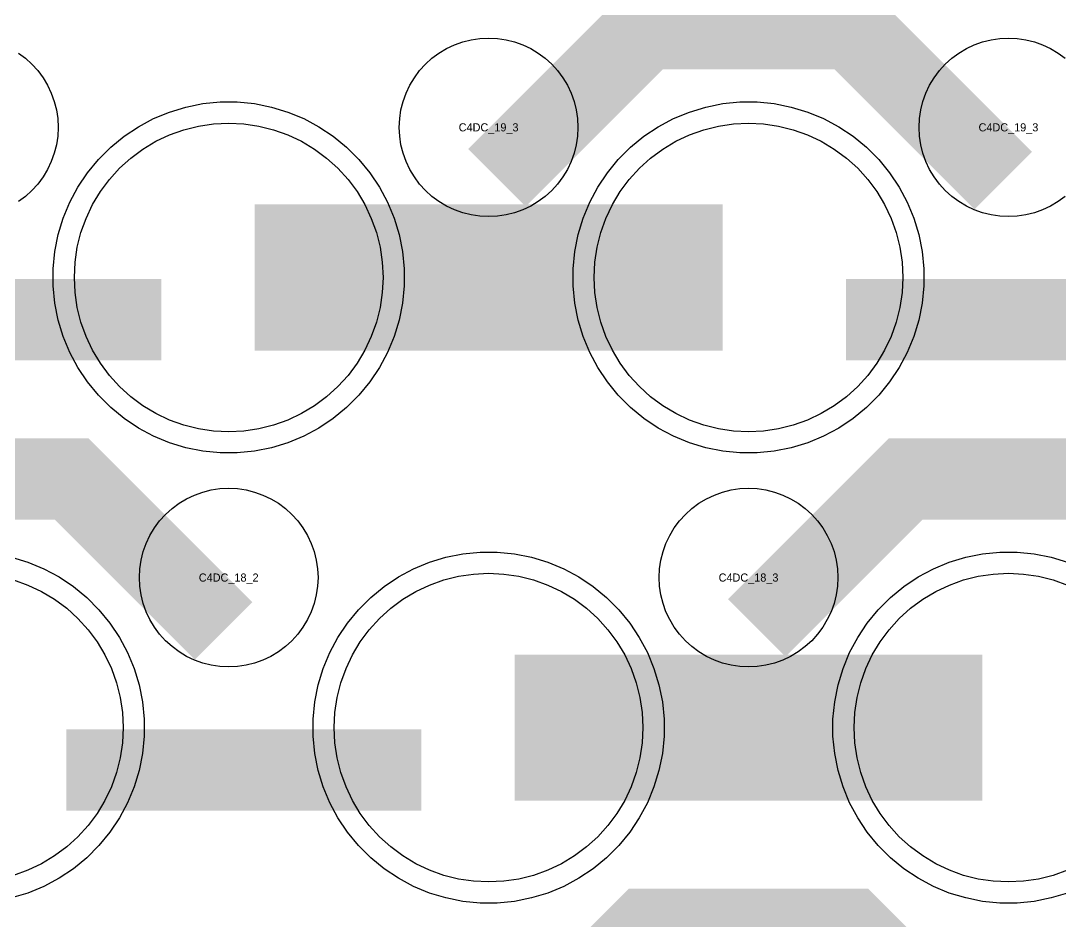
# Model space of a CAD drawing. Extents: x -11880 to 11880, y -14992 to 14992.
# Drawn here: x -11184 to -10864.1, y -12405 to -12127.9 of the extents above; entities that cross this region are included whole.
import ezdxf
from ezdxf.enums import TextEntityAlignment as Align

# ---------------------------------------------------------------- set-up
doc = ezdxf.new("R2010")
doc.units = 0
doc.header["$MEASUREMENT"] = 0
for name, color, linetype in [('GDS_775_DT_237', 138, 'CONTINUOUS'), ('RDL1_FS', 34, 'CONTINUOUS'), ('RDL_BS', 160, 'CONTINUOUS')]:
    doc.layers.add(name, color=color, linetype=linetype)

msp = doc.modelspace()

# ---------------------------------------------------------------- linework, layer by layer
at = {"layer": 'RDL1_FS'}
for points in [[(-11120, -12254.354), (-11124.657, -12254.125), (-11129.268, -12253.441), (-11133.791, -12252.309), (-11138.181, -12250.737), (-11142.395, -12248.745), (-11146.395, -12246.347), (-11150.14, -12243.569), (-11153.594, -12240.439), (-11156.724, -12236.985), (-11159.502, -12233.24), (-11161.9, -12229.24), (-11163.892, -12225.026), (-11165.464, -12220.636), (-11166.596, -12216.113), (-11167.28, -12211.502), (-11167.509, -12206.845), (-11167.28, -12202.188), (-11166.596, -12197.577), (-11165.464, -12193.054), (-11163.892, -12188.664), (-11161.9, -12184.45), (-11159.502, -12180.45), (-11156.724, -12176.705), (-11153.594, -12173.251), (-11150.14, -12170.121), (-11146.395, -12167.343), (-11142.395, -12164.945), (-11138.181, -12162.953), (-11133.791, -12161.381), (-11129.268, -12160.249), (-11124.657, -12159.565), (-11120, -12159.336), (-11115.343, -12159.565), (-11110.732, -12160.249), (-11106.209, -12161.381), (-11101.819, -12162.953), (-11097.605, -12164.945), (-11093.605, -12167.343), (-11089.86, -12170.121), (-11086.406, -12173.251), (-11083.276, -12176.705), (-11080.498, -12180.45), (-11078.1, -12184.45), (-11076.108, -12188.664), (-11074.536, -12193.054), (-11073.404, -12197.577), (-11072.72, -12202.188), (-11072.491, -12206.845), (-11072.72, -12211.502), (-11073.404, -12216.113), (-11074.536, -12220.636), (-11076.108, -12225.026), (-11078.1, -12229.24), (-11080.498, -12233.24), (-11083.276, -12236.985), (-11086.406, -12240.439), (-11089.86, -12243.569), (-11093.605, -12246.347), (-11097.605, -12248.745), (-11101.819, -12250.737), (-11106.209, -12252.309), (-11110.732, -12253.441), (-11115.343, -12254.125)], [(-10960, -12254.354), (-10964.657, -12254.125), (-10969.268, -12253.441), (-10973.791, -12252.309), (-10978.181, -12250.737), (-10982.395, -12248.745), (-10986.395, -12246.347), (-10990.14, -12243.569), (-10993.594, -12240.439), (-10996.724, -12236.985), (-10999.502, -12233.24), (-11001.9, -12229.24), (-11003.892, -12225.026), (-11005.464, -12220.636), (-11006.596, -12216.113), (-11007.28, -12211.502), (-11007.509, -12206.845), (-11007.28, -12202.188), (-11006.596, -12197.577), (-11005.464, -12193.054), (-11003.892, -12188.664), (-11001.9, -12184.45), (-10999.502, -12180.45), (-10996.724, -12176.705), (-10993.594, -12173.251), (-10990.14, -12170.121), (-10986.395, -12167.343), (-10982.395, -12164.945), (-10978.181, -12162.953), (-10973.791, -12161.381), (-10969.268, -12160.249), (-10964.657, -12159.565), (-10960, -12159.336), (-10955.343, -12159.565), (-10950.732, -12160.249), (-10946.209, -12161.381), (-10941.819, -12162.953), (-10937.605, -12164.945), (-10933.605, -12167.343), (-10929.86, -12170.121), (-10926.406, -12173.251), (-10923.276, -12176.705), (-10920.498, -12180.45), (-10918.1, -12184.45), (-10916.108, -12188.664), (-10914.536, -12193.054), (-10913.404, -12197.577), (-10912.72, -12202.188), (-10912.491, -12206.845), (-10912.72, -12211.502), (-10913.404, -12216.113), (-10914.536, -12220.636), (-10916.108, -12225.026), (-10918.1, -12229.24), (-10920.498, -12233.24), (-10923.276, -12236.985), (-10926.406, -12240.439), (-10929.86, -12243.569), (-10933.605, -12246.347), (-10937.605, -12248.745), (-10941.819, -12250.737), (-10946.209, -12252.309), (-10950.732, -12253.441), (-10955.343, -12254.125)], [(-11040, -12392.919), (-11044.657, -12392.69), (-11049.268, -12392.006), (-11053.791, -12390.874), (-11058.181, -12389.302), (-11062.395, -12387.31), (-11066.395, -12384.912), (-11070.14, -12382.134), (-11073.594, -12379.004), (-11076.724, -12375.55), (-11079.502, -12371.805), (-11081.9, -12367.805), (-11083.892, -12363.591), (-11085.464, -12359.201), (-11086.596, -12354.678), (-11087.28, -12350.067), (-11087.509, -12345.41), (-11087.28, -12340.753), (-11086.596, -12336.142), (-11085.464, -12331.619), (-11083.892, -12327.229), (-11081.9, -12323.015), (-11079.502, -12319.015), (-11076.724, -12315.27), (-11073.594, -12311.816), (-11070.14, -12308.686), (-11066.395, -12305.908), (-11062.395, -12303.51), (-11058.181, -12301.518), (-11053.791, -12299.946), (-11049.268, -12298.814), (-11044.657, -12298.13), (-11040, -12297.901), (-11035.343, -12298.13), (-11030.732, -12298.814), (-11026.209, -12299.946), (-11021.819, -12301.518), (-11017.605, -12303.51), (-11013.605, -12305.908), (-11009.86, -12308.686), (-11006.406, -12311.816), (-11003.276, -12315.27), (-11000.498, -12319.015), (-10998.1, -12323.015), (-10996.108, -12327.229), (-10994.536, -12331.619), (-10993.404, -12336.142), (-10992.72, -12340.753), (-10992.491, -12345.41), (-10992.72, -12350.067), (-10993.404, -12354.678), (-10994.536, -12359.201), (-10996.108, -12363.591), (-10998.1, -12367.805), (-11000.498, -12371.805), (-11003.276, -12375.55), (-11006.406, -12379.004), (-11009.86, -12382.134), (-11013.605, -12384.912), (-11017.605, -12387.31), (-11021.819, -12389.302), (-11026.209, -12390.874), (-11030.732, -12392.006), (-11035.343, -12392.69)]]:
    msp.add_lwpolyline(points, close=True, dxfattribs=at)
for points in [[(-11111.998, -12206.845, 45, 45, 0), (-11039.998, -12206.845, 45, 45, 0)], [(-11039.998, -12206.845, 45, 45, 0), (-10967.998, -12206.845, 45, 45, 0)], [(-11031.998, -12345.41, 45, 45, 0), (-10959.998, -12345.41, 45, 45, 0)], [(-10959.998, -12345.41, 45, 45, 0), (-10887.998, -12345.41, 45, 45, 0)]]:
    msp.add_lwpolyline(points, format="xyseb", dxfattribs=at)
for points in [[(-10861.819, -12389.302), (-10866.209, -12390.874), (-10870.732, -12392.006), (-10875.343, -12392.69), (-10880, -12392.919), (-10884.657, -12392.69), (-10889.268, -12392.006), (-10893.791, -12390.874), (-10898.181, -12389.302), (-10902.395, -12387.31), (-10906.395, -12384.912), (-10910.14, -12382.134), (-10913.594, -12379.004), (-10916.724, -12375.55), (-10919.502, -12371.805), (-10921.9, -12367.805), (-10923.892, -12363.591), (-10925.464, -12359.201), (-10926.596, -12354.678), (-10927.28, -12350.067), (-10927.509, -12345.41), (-10927.28, -12340.753), (-10926.596, -12336.142), (-10925.464, -12331.619), (-10923.892, -12327.229), (-10921.9, -12323.015), (-10919.502, -12319.015), (-10916.724, -12315.27), (-10913.594, -12311.816), (-10910.14, -12308.686), (-10906.395, -12305.908), (-10902.395, -12303.51), (-10898.181, -12301.518), (-10893.791, -12299.946), (-10889.268, -12298.814), (-10884.657, -12298.13), (-10880, -12297.901), (-10875.343, -12298.13), (-10870.732, -12298.814), (-10866.209, -12299.946), (-10861.819, -12301.518)], [(-11186.209, -12299.946), (-11181.819, -12301.518), (-11177.605, -12303.51), (-11173.605, -12305.908), (-11169.86, -12308.686), (-11166.406, -12311.816), (-11163.276, -12315.27), (-11160.498, -12319.015), (-11158.1, -12323.015), (-11156.108, -12327.229), (-11154.536, -12331.619), (-11153.404, -12336.142), (-11152.72, -12340.753), (-11152.491, -12345.41), (-11152.72, -12350.067), (-11153.404, -12354.678), (-11154.536, -12359.201), (-11156.108, -12363.591), (-11158.1, -12367.805), (-11160.498, -12371.805), (-11163.276, -12375.55), (-11166.406, -12379.004), (-11169.86, -12382.134), (-11173.605, -12384.912), (-11177.605, -12387.31), (-11181.819, -12389.302), (-11186.209, -12390.874)]]:
    msp.add_lwpolyline(points, dxfattribs=at)
at = {"layer": 'RDL_BS'}
for points in [[(-11037.438, -12176.159, 25, 25, 0), (-10991.623, -12130.344, 25, 25, 0), (-10958.07, -12130.344, 25, 25, 0)], [(-10881.599, -12177.058, 25, 25, 0), (-10928.313, -12130.344, 25, 25, 0), (-10958.071, -12130.344, 25, 25, 0)], [(-11249.984, -12219.858, 25, 25, 0), (-11140.719, -12219.858, 25, 25, 0)], [(-10929.984, -12219.858, 25, 25, 0), (-10820.719, -12219.858, 25, 25, 0)], [(-11121.599, -12315.623, 25, 25, 0), (-11168.313, -12268.909, 25, 25, 0), (-11198.071, -12268.909, 25, 25, 0)], [(-10957.438, -12314.724, 25, 25, 0), (-10911.623, -12268.909, 25, 25, 0), (-10878.07, -12268.909, 25, 25, 0)], [(-10801.599, -12315.623, 25, 25, 0), (-10848.313, -12268.909, 25, 25, 0), (-10878.071, -12268.909, 25, 25, 0)], [(-11169.984, -12358.423, 25, 25, 0), (-11060.719, -12358.423, 25, 25, 0)], [(-11037.438, -12453.289, 25, 25, 0), (-10991.623, -12407.474, 25, 25, 0), (-10958.07, -12407.474, 25, 25, 0)], [(-10881.599, -12454.188, 25, 25, 0), (-10928.313, -12407.474, 25, 25, 0), (-10958.071, -12407.474, 25, 25, 0)]]:
    msp.add_lwpolyline(points, format="xyseb", dxfattribs=at)
for points in [[(-11040, -12188.151), (-11042.693, -12188.019), (-11045.365, -12187.623), (-11047.984, -12186.966), (-11050.519, -12186.059), (-11052.956, -12184.907), (-11055.28, -12183.514), (-11057.443, -12181.911), (-11059.442, -12180.099), (-11061.254, -12178.1), (-11062.857, -12175.937), (-11064.25, -12173.613), (-11065.402, -12171.176), (-11066.309, -12168.641), (-11066.966, -12166.022), (-11067.362, -12163.35), (-11067.494, -12160.657), (-11067.362, -12157.964), (-11066.966, -12155.292), (-11066.309, -12152.673), (-11065.402, -12150.138), (-11064.25, -12147.701), (-11062.857, -12145.377), (-11061.254, -12143.214), (-11059.442, -12141.215), (-11057.443, -12139.403), (-11055.28, -12137.8), (-11052.956, -12136.407), (-11050.519, -12135.255), (-11047.984, -12134.348), (-11045.365, -12133.691), (-11042.693, -12133.295), (-11040, -12133.163), (-11037.307, -12133.295), (-11034.635, -12133.691), (-11032.016, -12134.348), (-11029.481, -12135.255), (-11027.044, -12136.407), (-11024.72, -12137.8), (-11022.557, -12139.403), (-11020.558, -12141.215), (-11018.746, -12143.214), (-11017.143, -12145.377), (-11015.75, -12147.701), (-11014.598, -12150.138), (-11013.691, -12152.673), (-11013.034, -12155.292), (-11012.638, -12157.964), (-11012.506, -12160.657), (-11012.638, -12163.35), (-11013.034, -12166.022), (-11013.691, -12168.641), (-11014.598, -12171.176), (-11015.75, -12173.613), (-11017.143, -12175.937), (-11018.746, -12178.1), (-11020.558, -12180.099), (-11022.557, -12181.911), (-11024.72, -12183.514), (-11027.044, -12184.907), (-11029.481, -12186.059), (-11032.016, -12186.966), (-11034.635, -12187.623), (-11037.307, -12188.019)], [(-11122.644, -12260.845), (-11127.938, -12260.328), (-11133.165, -12259.282), (-11138.205, -12257.751), (-11143.115, -12255.72), (-11147.777, -12253.228), (-11152.191, -12250.281), (-11156.292, -12246.919), (-11160.074, -12243.137), (-11163.436, -12239.036), (-11166.383, -12234.622), (-11168.875, -12229.96), (-11170.906, -12225.05), (-11172.437, -12220.01), (-11173.483, -12214.783), (-11174, -12209.489), (-11174, -12204.201), (-11173.483, -12198.907), (-11172.437, -12193.68), (-11170.906, -12188.64), (-11168.875, -12183.73), (-11166.383, -12179.068), (-11163.436, -12174.654), (-11160.074, -12170.553), (-11156.292, -12166.771), (-11152.191, -12163.409), (-11147.777, -12160.462), (-11143.115, -12157.97), (-11138.205, -12155.939), (-11133.165, -12154.408), (-11127.938, -12153.362), (-11122.644, -12152.845), (-11117.356, -12152.845), (-11112.062, -12153.362), (-11106.835, -12154.408), (-11101.795, -12155.939), (-11096.885, -12157.97), (-11092.223, -12160.462), (-11087.809, -12163.409), (-11083.708, -12166.771), (-11079.926, -12170.553), (-11076.564, -12174.654), (-11073.617, -12179.068), (-11071.125, -12183.73), (-11069.094, -12188.64), (-11067.563, -12193.68), (-11066.517, -12198.907), (-11066, -12204.201), (-11066, -12209.489), (-11066.517, -12214.783), (-11067.563, -12220.01), (-11069.094, -12225.05), (-11071.125, -12229.96), (-11073.617, -12234.622), (-11076.564, -12239.036), (-11079.926, -12243.137), (-11083.708, -12246.919), (-11087.809, -12250.281), (-11092.223, -12253.228), (-11096.885, -12255.72), (-11101.795, -12257.751), (-11106.835, -12259.282), (-11112.062, -12260.328), (-11117.356, -12260.845)], [(-10962.644, -12260.845), (-10967.938, -12260.328), (-10973.165, -12259.282), (-10978.205, -12257.751), (-10983.115, -12255.72), (-10987.777, -12253.228), (-10992.191, -12250.281), (-10996.292, -12246.919), (-11000.074, -12243.137), (-11003.436, -12239.036), (-11006.383, -12234.622), (-11008.875, -12229.96), (-11010.906, -12225.05), (-11012.437, -12220.01), (-11013.483, -12214.783), (-11014, -12209.489), (-11014, -12204.201), (-11013.483, -12198.907), (-11012.437, -12193.68), (-11010.906, -12188.64), (-11008.875, -12183.73), (-11006.383, -12179.068), (-11003.436, -12174.654), (-11000.074, -12170.553), (-10996.292, -12166.771), (-10992.191, -12163.409), (-10987.777, -12160.462), (-10983.115, -12157.97), (-10978.205, -12155.939), (-10973.165, -12154.408), (-10967.938, -12153.362), (-10962.644, -12152.845), (-10957.356, -12152.845), (-10952.062, -12153.362), (-10946.835, -12154.408), (-10941.795, -12155.939), (-10936.885, -12157.97), (-10932.223, -12160.462), (-10927.809, -12163.409), (-10923.708, -12166.771), (-10919.926, -12170.553), (-10916.564, -12174.654), (-10913.617, -12179.068), (-10911.125, -12183.73), (-10909.094, -12188.64), (-10907.563, -12193.68), (-10906.517, -12198.907), (-10906, -12204.201), (-10906, -12209.489), (-10906.517, -12214.783), (-10907.563, -12220.01), (-10909.094, -12225.05), (-10911.125, -12229.96), (-10913.617, -12234.622), (-10916.564, -12239.036), (-10919.926, -12243.137), (-10923.708, -12246.919), (-10927.809, -12250.281), (-10932.223, -12253.228), (-10936.885, -12255.72), (-10941.795, -12257.751), (-10946.835, -12259.282), (-10952.062, -12260.328), (-10957.356, -12260.845)], [(-11120, -12326.716), (-11122.693, -12326.584), (-11125.365, -12326.188), (-11127.984, -12325.531), (-11130.519, -12324.624), (-11132.956, -12323.472), (-11135.28, -12322.079), (-11137.443, -12320.476), (-11139.442, -12318.664), (-11141.254, -12316.665), (-11142.857, -12314.502), (-11144.25, -12312.178), (-11145.402, -12309.741), (-11146.309, -12307.206), (-11146.966, -12304.587), (-11147.362, -12301.915), (-11147.494, -12299.222), (-11147.362, -12296.529), (-11146.966, -12293.857), (-11146.309, -12291.238), (-11145.402, -12288.703), (-11144.25, -12286.266), (-11142.857, -12283.942), (-11141.254, -12281.779), (-11139.442, -12279.78), (-11137.443, -12277.968), (-11135.28, -12276.365), (-11132.956, -12274.972), (-11130.519, -12273.82), (-11127.984, -12272.913), (-11125.365, -12272.256), (-11122.693, -12271.86), (-11120, -12271.728), (-11117.307, -12271.86), (-11114.635, -12272.256), (-11112.016, -12272.913), (-11109.481, -12273.82), (-11107.044, -12274.972), (-11104.72, -12276.365), (-11102.557, -12277.968), (-11100.558, -12279.78), (-11098.746, -12281.779), (-11097.143, -12283.942), (-11095.75, -12286.266), (-11094.598, -12288.703), (-11093.691, -12291.238), (-11093.034, -12293.857), (-11092.638, -12296.529), (-11092.506, -12299.222), (-11092.638, -12301.915), (-11093.034, -12304.587), (-11093.691, -12307.206), (-11094.598, -12309.741), (-11095.75, -12312.178), (-11097.143, -12314.502), (-11098.746, -12316.665), (-11100.558, -12318.664), (-11102.557, -12320.476), (-11104.72, -12322.079), (-11107.044, -12323.472), (-11109.481, -12324.624), (-11112.016, -12325.531), (-11114.635, -12326.188), (-11117.307, -12326.584)], [(-10960, -12326.716), (-10962.693, -12326.584), (-10965.365, -12326.188), (-10967.984, -12325.531), (-10970.519, -12324.624), (-10972.956, -12323.472), (-10975.28, -12322.079), (-10977.443, -12320.476), (-10979.442, -12318.664), (-10981.254, -12316.665), (-10982.857, -12314.502), (-10984.25, -12312.178), (-10985.402, -12309.741), (-10986.309, -12307.206), (-10986.966, -12304.587), (-10987.362, -12301.915), (-10987.494, -12299.222), (-10987.362, -12296.529), (-10986.966, -12293.857), (-10986.309, -12291.238), (-10985.402, -12288.703), (-10984.25, -12286.266), (-10982.857, -12283.942), (-10981.254, -12281.779), (-10979.442, -12279.78), (-10977.443, -12277.968), (-10975.28, -12276.365), (-10972.956, -12274.972), (-10970.519, -12273.82), (-10967.984, -12272.913), (-10965.365, -12272.256), (-10962.693, -12271.86), (-10960, -12271.728), (-10957.307, -12271.86), (-10954.635, -12272.256), (-10952.016, -12272.913), (-10949.481, -12273.82), (-10947.044, -12274.972), (-10944.72, -12276.365), (-10942.557, -12277.968), (-10940.558, -12279.78), (-10938.746, -12281.779), (-10937.143, -12283.942), (-10935.75, -12286.266), (-10934.598, -12288.703), (-10933.691, -12291.238), (-10933.034, -12293.857), (-10932.638, -12296.529), (-10932.506, -12299.222), (-10932.638, -12301.915), (-10933.034, -12304.587), (-10933.691, -12307.206), (-10934.598, -12309.741), (-10935.75, -12312.178), (-10937.143, -12314.502), (-10938.746, -12316.665), (-10940.558, -12318.664), (-10942.557, -12320.476), (-10944.72, -12322.079), (-10947.044, -12323.472), (-10949.481, -12324.624), (-10952.016, -12325.531), (-10954.635, -12326.188), (-10957.307, -12326.584)], [(-11042.644, -12399.41), (-11047.938, -12398.893), (-11053.165, -12397.847), (-11058.205, -12396.316), (-11063.115, -12394.285), (-11067.777, -12391.793), (-11072.191, -12388.846), (-11076.292, -12385.484), (-11080.074, -12381.702), (-11083.436, -12377.601), (-11086.383, -12373.187), (-11088.875, -12368.525), (-11090.906, -12363.615), (-11092.437, -12358.575), (-11093.483, -12353.348), (-11094, -12348.054), (-11094, -12342.766), (-11093.483, -12337.472), (-11092.437, -12332.245), (-11090.906, -12327.205), (-11088.875, -12322.295), (-11086.383, -12317.633), (-11083.436, -12313.219), (-11080.074, -12309.118), (-11076.292, -12305.336), (-11072.191, -12301.974), (-11067.777, -12299.027), (-11063.115, -12296.535), (-11058.205, -12294.504), (-11053.165, -12292.973), (-11047.938, -12291.927), (-11042.644, -12291.41), (-11037.356, -12291.41), (-11032.062, -12291.927), (-11026.835, -12292.973), (-11021.795, -12294.504), (-11016.885, -12296.535), (-11012.223, -12299.027), (-11007.809, -12301.974), (-11003.708, -12305.336), (-10999.926, -12309.118), (-10996.564, -12313.219), (-10993.617, -12317.633), (-10991.125, -12322.295), (-10989.094, -12327.205), (-10987.563, -12332.245), (-10986.517, -12337.472), (-10986, -12342.766), (-10986, -12348.054), (-10986.517, -12353.348), (-10987.563, -12358.575), (-10989.094, -12363.615), (-10991.125, -12368.525), (-10993.617, -12373.187), (-10996.564, -12377.601), (-10999.926, -12381.702), (-11003.708, -12385.484), (-11007.809, -12388.846), (-11012.223, -12391.793), (-11016.885, -12394.285), (-11021.795, -12396.316), (-11026.835, -12397.847), (-11032.062, -12398.893), (-11037.356, -12399.41)]]:
    msp.add_lwpolyline(points, close=True, dxfattribs=at)
for points in [[(-10862.557, -12181.911), (-10864.72, -12183.514), (-10867.044, -12184.907), (-10869.481, -12186.059), (-10872.016, -12186.966), (-10874.635, -12187.623), (-10877.307, -12188.019), (-10880, -12188.151), (-10882.693, -12188.019), (-10885.365, -12187.623), (-10887.984, -12186.966), (-10890.519, -12186.059), (-10892.956, -12184.907), (-10895.28, -12183.514), (-10897.443, -12181.911), (-10899.442, -12180.099), (-10901.254, -12178.1), (-10902.857, -12175.937), (-10904.25, -12173.613), (-10905.402, -12171.176), (-10906.309, -12168.641), (-10906.966, -12166.022), (-10907.362, -12163.35), (-10907.494, -12160.657), (-10907.362, -12157.964), (-10906.966, -12155.292), (-10906.309, -12152.673), (-10905.402, -12150.138), (-10904.25, -12147.701), (-10902.857, -12145.377), (-10901.254, -12143.214), (-10899.442, -12141.215), (-10897.443, -12139.403), (-10895.28, -12137.8), (-10892.956, -12136.407), (-10890.519, -12135.255), (-10887.984, -12134.348), (-10885.365, -12133.691), (-10882.693, -12133.295), (-10880, -12133.163), (-10877.307, -12133.295), (-10874.635, -12133.691), (-10872.016, -12134.348), (-10869.481, -12135.255), (-10867.044, -12136.407), (-10864.72, -12137.8), (-10862.557, -12139.403)], [(-11184.72, -12137.8), (-11182.557, -12139.403), (-11180.558, -12141.215), (-11178.746, -12143.214), (-11177.143, -12145.377), (-11175.75, -12147.701), (-11174.598, -12150.138), (-11173.691, -12152.673), (-11173.034, -12155.292), (-11172.638, -12157.964), (-11172.506, -12160.657), (-11172.638, -12163.35), (-11173.034, -12166.022), (-11173.691, -12168.641), (-11174.598, -12171.176), (-11175.75, -12173.613), (-11177.143, -12175.937), (-11178.746, -12178.1), (-11180.558, -12180.099), (-11182.557, -12181.911), (-11184.72, -12183.514)], [(-10861.795, -12396.316), (-10866.835, -12397.847), (-10872.062, -12398.893), (-10877.356, -12399.41), (-10882.644, -12399.41), (-10887.938, -12398.893), (-10893.165, -12397.847), (-10898.205, -12396.316), (-10903.115, -12394.285), (-10907.777, -12391.793), (-10912.191, -12388.846), (-10916.292, -12385.484), (-10920.074, -12381.702), (-10923.436, -12377.601), (-10926.383, -12373.187), (-10928.875, -12368.525), (-10930.906, -12363.615), (-10932.437, -12358.575), (-10933.483, -12353.348), (-10934, -12348.054), (-10934, -12342.766), (-10933.483, -12337.472), (-10932.437, -12332.245), (-10930.906, -12327.205), (-10928.875, -12322.295), (-10926.383, -12317.633), (-10923.436, -12313.219), (-10920.074, -12309.118), (-10916.292, -12305.336), (-10912.191, -12301.974), (-10907.777, -12299.027), (-10903.115, -12296.535), (-10898.205, -12294.504), (-10893.165, -12292.973), (-10887.938, -12291.927), (-10882.644, -12291.41), (-10877.356, -12291.41), (-10872.062, -12291.927), (-10866.835, -12292.973), (-10861.795, -12294.504)], [(-11186.835, -12292.973), (-11181.795, -12294.504), (-11176.885, -12296.535), (-11172.223, -12299.027), (-11167.809, -12301.974), (-11163.708, -12305.336), (-11159.926, -12309.118), (-11156.564, -12313.219), (-11153.617, -12317.633), (-11151.125, -12322.295), (-11149.094, -12327.205), (-11147.563, -12332.245), (-11146.517, -12337.472), (-11146, -12342.766), (-11146, -12348.054), (-11146.517, -12353.348), (-11147.563, -12358.575), (-11149.094, -12363.615), (-11151.125, -12368.525), (-11153.617, -12373.187), (-11156.564, -12377.601), (-11159.926, -12381.702), (-11163.708, -12385.484), (-11167.809, -12388.846), (-11172.223, -12391.793), (-11176.885, -12394.285), (-11181.795, -12396.316), (-11186.835, -12397.847)]]:
    msp.add_lwpolyline(points, dxfattribs=at)

# ---------------------------------------------------------------- texts
at = {"layer": 'GDS_775_DT_237'}
for s, p in [('C4DC_19_3', (-11040, -12160.657)), ('C4DC_19_3', (-11040, -12160.657)), ('C4DC_19_3', (-10880, -12160.657)), ('C4DC_19_3', (-10880, -12160.657)), ('C4DC_18_2', (-11120, -12299.222)), ('C4DC_18_2', (-11120, -12299.222)), ('C4DC_18_3', (-10960, -12299.222)), ('C4DC_18_3', (-10960, -12299.222))]:
    msp.add_text(s, height=2.5, dxfattribs=at).set_placement(p, align=Align.MIDDLE_CENTER)

doc.saveas('drawing.dxf')
